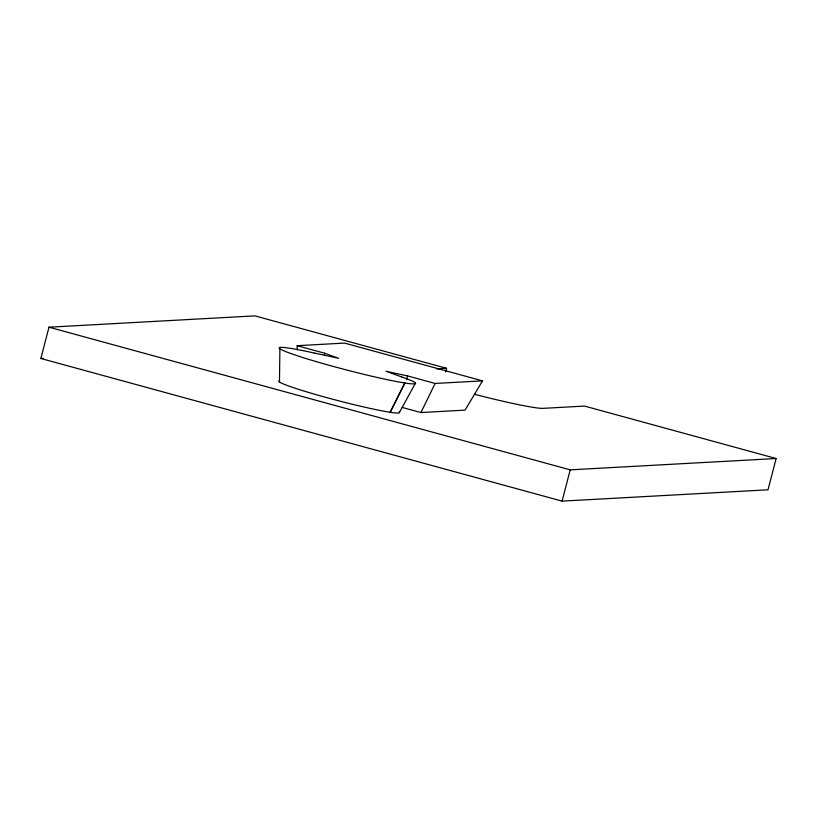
<?xml version="1.0" encoding="UTF-8"?>
<svg xmlns="http://www.w3.org/2000/svg" width="817" height="817" viewBox="0 0 817 817"><rect width="100%" height="100%" fill="white"/><g stroke="black" fill="none" stroke-linecap="round" stroke-linejoin="round"><path stroke-width="1.23" d="M279.465 381.978L279.894 348.788M324.42 355.221L324.635 353.22L297.153 345.693L297.296 349.86M474.514 394.284A72.876 4.575 14.6 0 0 543.162 408.347L584.523 406.08L776.15 458.521L768 489.802L562.065 501.127L40.85 358.479L49 327.198L254.935 315.873L446.562 368.314L445.622 371.929M562.065 501.127L570.215 469.846L776.15 458.521M406.427 379.721L407.632 375.932L435.114 383.459L482.52 380.855L465.067 410.124L420.939 412.554L402.26 407.438M420.939 412.554L435.114 383.459M390.128 412.279L404.813 382.979M390.209 412.289L404.895 382.989M399.482 412.36L415.465 383.102M40.85 358.479L43.393 358.336M297.153 345.693L344.549 343.089L482.52 380.855M436.533 368.865L446.562 368.314M314.576 353.107L338.636 358.295L324.635 353.22M407.632 375.932L386.043 371.275L401.647 376.933M49 327.198L570.215 469.846M401.831 376.994A70.446 4.422 14.6 0 1 385.757 379.354A70.446 4.422 14.6 0 1 289.289 352.954A70.446 4.422 14.6 0 1 314.3 353.046M399.094 411.942A62.347 3.911 14.6 0 1 338.238 400.687A62.347 3.911 14.6 0 1 279.547 380.804"/></g></svg>
